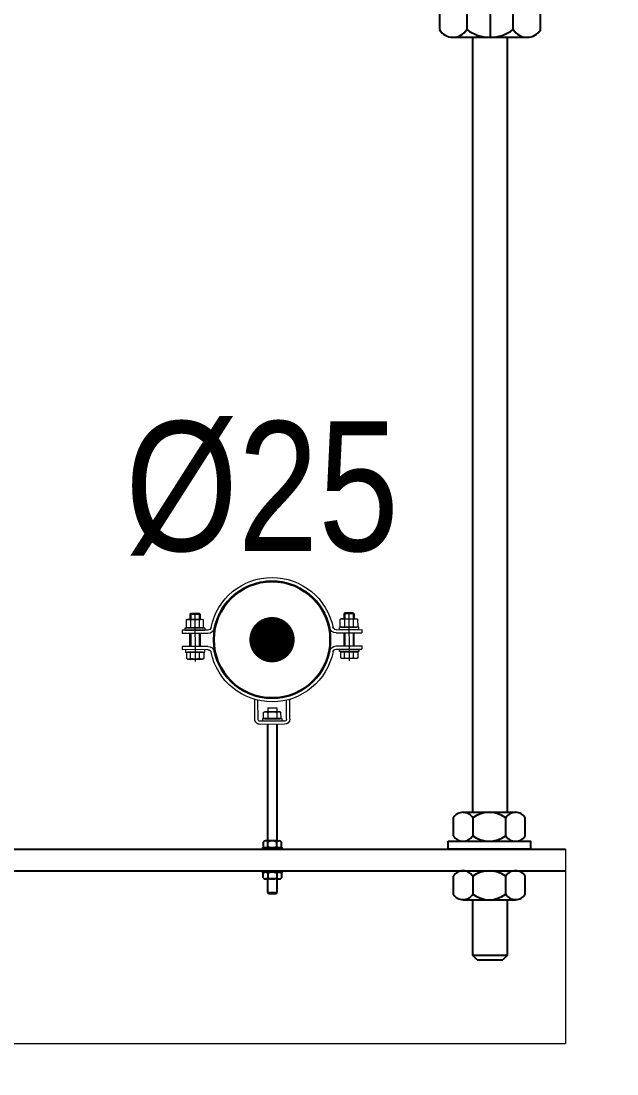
# Model space of a CAD drawing. Header units: centimetres. Extents: x 405464 to 563355, y 50011 to 66875.
# Drawn here: x 525310.54 to 525338.15, y 52174.63 to 52223.39 of the extents above; entities that cross this region are included whole.
import ezdxf
from ezdxf.enums import TextEntityAlignment as Align

# ---------------------------------------------------------------- set-up
doc = ezdxf.new("R2010")
doc.units = ezdxf.units.CM
doc.linetypes.add('DASHDOT', pattern=[25.4, 12.7, -6.35, 0, -6.35])
doc.linetypes.add('HIDDEN', pattern=[9.525, 6.35, -3.175])
doc.layers.get('0').update_dxf_attribs({"lineweight": 9})
doc.layers.add('-M-ISSO-FCU-DREN', color=7, linetype='boruYLINE', lineweight=30, true_color=0xf45243)
for name, color, linetype in [('-M-ISSO-KELEPCE', 165, 'Continuous'), ('-ROT', 7, 'Continuous'), ('-SOMUN+PUL', 1, 'Continuous'), ('0-KRCN-KELEPÇE', 165, 'Continuous'), ('_DPANTET-MP-05-90605', 8, 'Continuous'), ('T-DETAY-ASKI', 1, 'Continuous')]:
    doc.layers.add(name, color=color, linetype=linetype)
for name, color, linetype, lineweight in [('-PROFIL', 1, 'Continuous', 15), ('0-KRCN-MİMARİ-170326', 8, 'Continuous', 9), ('AS_TA_TARAMA', 8, 'Continuous', 9)]:
    doc.layers.add(name, color=color, linetype=linetype, lineweight=lineweight)
doc.styles.add('CAP', font='ARIALNB.TTF')
doc.styles.add('North service road proposed ac pipe sections$0$Standard', font='arial.ttf')
doc.linetypes.add('boruYLINE', pattern='A,50,-0.8,["Y",CAP,S=7,R=0,X=0,Y=-3],-7', length=57.8)

# ---------------------------------------------------------------- blocks, each defined once
blk = doc.blocks.new('G$CE936221F')
at = {"layer": 'AS_TA_TARAMA', "transparency": 33554687}
h = blk.add_hatch(dxfattribs=at)
h.set_pattern_fill('ANSI33', color=256, scale=2.5, angle=180)
h.set_pattern_definition([(45, (-451004.754, -85811.2), (-11.22532015, 11.22532015), []), (45, (-450993.529, -85811.2), (-11.22532015, 11.22532015), [7.9375, -3.96875])])
h.paths.add_polyline_path([(914, -450), (884, -450), (884, -25), (334, -25), (334, -450), (304, -450), (304, -500), (914, -500)])
h.paths.add_polyline_path([(844, -75), (844, -340), (374, -340), (374, -75)], flags=16)
h.paths.add_polyline_path([(374, -370), (844, -370), (844, -450), (374, -450)], flags=16)
h.paths.add_polyline_path([(664, -75), (634, -75), (634, -340), (664, -340)], flags=0)
blk = doc.blocks.new('*U75')
at = {"linetype": 'ByBlock', "lineweight": 15, "ltscale": 5}
for p, q in [((-1.904, 0.595), (-1.882, 0.618)), ((-1.904, 0.595), (-1.664, 0.595)), ((-1.882, 0.618), (-1.686, 0.618)), ((-1.686, 0.618), (-1.664, 0.595)), ((1.686, 0.618), (1.664, 0.595)), ((1.904, 0.595), (1.664, 0.595)), ((1.882, 0.618), (1.686, 0.618)), ((1.904, 0.595), (1.882, 0.618)), ((-2.009, 0.225), (-2.009, 0.279)), ((-2.009, 0.279), (-1.559, 0.279)), ((-1.967, 0.478), (-1.985, 0.468)), ((-1.985, 0.468), (-1.985, 0.29)), ((-1.967, 0.279), (-1.985, 0.29)), ((-1.884, 0.478), (-1.967, 0.478)), ((-1.884, 0.279), (-1.967, 0.279)), ((-1.683, 0.478), (-1.884, 0.478)), ((-1.884, 0.468), (-1.884, 0.29)), ((-1.683, 0.279), (-1.884, 0.279)), ((-1.683, 0.478), (-1.601, 0.478)), ((-1.683, 0.468), (-1.683, 0.29)), ((-1.683, 0.279), (-1.601, 0.279)), ((-1.601, 0.478), (-1.583, 0.468)), ((-1.601, 0.279), (-1.583, 0.29)), ((-1.583, 0.29), (-1.583, 0.468)), ((-1.559, 0.279), (-1.559, 0.225)), ((1.559, 0.279), (1.559, 0.225)), ((2.009, 0.279), (1.559, 0.279)), ((1.601, 0.478), (1.583, 0.468)), ((1.583, 0.29), (1.583, 0.468)), ((1.601, 0.279), (1.583, 0.29)), ((1.683, 0.478), (1.601, 0.478)), ((1.683, 0.279), (1.601, 0.279)), ((1.683, 0.478), (1.884, 0.478)), ((1.683, 0.468), (1.683, 0.29)), ((1.683, 0.279), (1.884, 0.279)), ((1.884, 0.478), (1.967, 0.478)), ((1.884, 0.468), (1.884, 0.29)), ((1.884, 0.279), (1.967, 0.279)), ((1.967, 0.478), (1.985, 0.468)), ((1.967, 0.279), (1.985, 0.29)), ((1.985, 0.468), (1.985, 0.29)), ((2.009, 0.225), (2.009, 0.279)), ((-2.009, -0.225), (-2.009, -0.279)), ((-1.559, -0.279), (-1.559, -0.225)), ((1.559, -0.279), (1.559, -0.225)), ((2.009, -0.225), (2.009, -0.279)), ((-2.009, -0.279), (-1.559, -0.279)), ((-1.583, -0.291), (-1.985, -0.291)), ((-1.985, -0.291), (-1.985, -0.428)), ((-1.956, -0.444), (-1.985, -0.428)), ((-1.612, -0.279), (-1.956, -0.279)), ((-1.956, -0.279), (-1.956, -0.291)), ((-1.956, -0.444), (-1.612, -0.444)), ((-1.888, -0.426), (-1.888, -0.291)), ((-1.68, -0.426), (-1.68, -0.291)), ((-1.612, -0.279), (-1.612, -0.291)), ((-1.612, -0.444), (-1.583, -0.428)), ((-1.583, -0.291), (-1.583, -0.428)), ((2.009, -0.279), (1.559, -0.279)), ((1.583, -0.291), (1.985, -0.291)), ((1.583, -0.291), (1.583, -0.428)), ((1.612, -0.444), (1.583, -0.428)), ((1.612, -0.279), (1.956, -0.279)), ((1.612, -0.279), (1.612, -0.291)), ((1.956, -0.444), (1.612, -0.444)), ((1.68, -0.426), (1.68, -0.291)), ((1.888, -0.426), (1.888, -0.291)), ((1.956, -0.279), (1.956, -0.291)), ((1.956, -0.444), (1.985, -0.428)), ((1.985, -0.291), (1.985, -0.428)), ((-0.172, -1.667), (-0.201, -1.684)), ((-0.201, -1.82), (-0.201, -1.684)), ((-0.172, -1.667), (0.172, -1.667)), ((-0.104, -1.686), (-0.104, -1.82)), ((0.104, -1.686), (0.104, -1.82)), ((0.172, -1.667), (0.201, -1.684)), ((0.201, -1.82), (0.201, -1.684)), ((-0.225, -1.886), (-0.225, -1.832)), ((-0.225, -1.832), (0.225, -1.832)), ((0.201, -1.82), (-0.201, -1.82)), ((-0.172, -1.832), (-0.172, -1.82)), ((0.172, -1.832), (-0.172, -1.832)), ((0.172, -1.832), (0.172, -1.82)), ((0.225, -1.832), (0.225, -1.886))]:
    blk.add_line(p, q, dxfattribs=at)
at = {"linetype": 'ByBlock', "lineweight": 15}
for p, q in [((-1.904, 0.595), (-1.904, 0.478)), ((-1.882, 0.618), (-1.882, 0.478)), ((-1.784, 0.63), (-1.784, -0.496)), ((-1.686, 0.618), (-1.686, 0.478)), ((-1.664, 0.595), (-1.664, 0.478)), ((1.664, 0.595), (1.664, 0.478)), ((1.686, 0.618), (1.686, 0.478)), ((1.784, 0.63), (1.784, -0.496)), ((1.882, 0.618), (1.882, 0.478)), ((1.904, 0.595), (1.904, 0.478)), ((-1.664, 0.478), (-1.904, 0.478)), ((1.664, 0.478), (1.904, 0.478)), ((-1.485, 0.225), (-2.083, 0.225)), ((-2.083, 0.225), (-2.083, 0.15)), ((-1.485, 0.15), (-2.083, 0.15)), ((-2.009, 0.225), (-1.559, 0.225)), ((1.485, 0.225), (2.083, 0.225)), ((1.485, 0.15), (2.083, 0.15)), ((2.009, 0.225), (1.559, 0.225)), ((2.083, 0.225), (2.083, 0.15)), ((-1.485, -0.15), (-2.083, -0.15)), ((-2.083, -0.15), (-2.083, -0.225)), ((-1.485, -0.225), (-2.083, -0.225)), ((1.485, -0.15), (2.083, -0.15)), ((1.485, -0.225), (2.083, -0.225)), ((2.083, -0.15), (2.083, -0.225)), ((-0.406, -1.841), (-0.406, -1.389)), ((-0.331, -1.841), (-0.331, -1.406)), ((0.331, -1.841), (0.331, -1.406)), ((0.406, -1.841), (0.406, -1.389)), ((-0.285, -1.886), (0.285, -1.886)), ((-0.285, -1.961), (0.285, -1.961))]:
    blk.add_line(p, q, dxfattribs=at)
at = {"linetype": 'ByBlock', "lineweight": 15, "ltscale": 0.1}
for p, q in [((-1.904, -0.155), (-1.904, 0.145)), ((-1.882, 0.145), (-1.882, -0.155)), ((-1.686, 0.145), (-1.686, -0.155)), ((-1.664, 0.145), (-1.664, -0.155)), ((1.664, 0.145), (1.664, -0.155)), ((1.686, 0.145), (1.686, -0.155)), ((1.882, 0.145), (1.882, -0.155)), ((1.904, -0.155), (1.904, 0.145))]:
    blk.add_line(p, q, dxfattribs=at)
at = {"linetype": 'Continuous', "lineweight": 15}
for p, q in [((-0.106, -1.576), (-0.106, -1.667)), ((0.106, -1.576), (0.106, -1.667))]:
    blk.add_line(p, q, dxfattribs=at)
at = {"lineweight": 15}
blk.add_line((0.106, -1.576), (-0.106, -1.576), dxfattribs=at)
at = {"linetype": 'ByBlock', "lineweight": 15}
for centre, radius, start, end in [((0, 0), 1.44, 11.3793, 169.0842), ((0, 0), 1.365, 11.3525, 168.6475), ((-1.485, 0.301), 0.0751, 270, 349.343), ((-1.485, 0.301), 0.15, 270, 349.343), ((1.485, 0.301), 0.15, 190.657, 270), ((1.485, 0.301), 0.0751, 190.657, 270), ((-1.485, -0.301), 0.15, 10.657, 90), ((-1.485, -0.301), 0.0751, 10.657, 90), ((1.485, -0.301), 0.15, 90, 169.343), ((1.485, -0.301), 0.0751, 90, 169.343), ((0, 0), 1.44, 191.3793, 348.6207), ((0, 0), 1.365, 191.3525, 348.6475), ((-0.285, -1.841), 0.12, 180, 270), ((-0.285, -1.841), 0.0451, 180, 270), ((0.285, -1.841), 0.0451, 270, 0), ((0.285, -1.841), 0.12, 270, 0)]:
    blk.add_arc(centre, radius, start, end, dxfattribs=at)
at = {"linetype": 'ByBlock', "lineweight": 15, "ltscale": 5}
for centre, radius, start, end in [((-1.935, 0.352), 0.126, 66.5785, 113.4215), ((-1.935, 0.406), 0.126, 246.5785, 293.4215), ((-1.784, -0.012), 0.49, 78.1657, 101.8343), ((-1.784, 0.77), 0.49, 258.1657, 281.8343), ((-1.633, 0.352), 0.126, 66.5785, 113.4215), ((-1.633, 0.406), 0.126, 246.5785, 293.4215), ((1.633, 0.352), 0.126, 66.5785, 113.4215), ((1.633, 0.406), 0.126, 246.5785, 293.4215), ((1.784, -0.012), 0.49, 78.1657, 101.8343), ((1.784, 0.77), 0.49, 258.1657, 281.8343), ((1.935, 0.352), 0.126, 66.5785, 113.4215), ((1.935, 0.406), 0.126, 246.5785, 293.4215), ((-1.937, -0.372), 0.0725, 228.0656, 311.9344), ((-1.784, -0.143), 0.301, 249.7925, 290.2075), ((-1.631, -0.372), 0.0725, 228.0656, 311.9344), ((1.631, -0.372), 0.0725, 228.0656, 311.9344), ((1.784, -0.143), 0.301, 249.7925, 290.2075), ((1.937, -0.372), 0.0725, 228.0656, 311.9344), ((-0.153, -1.74), 0.0725, 48.0656, 131.9344), ((0, -1.969), 0.301, 69.7925, 110.2075), ((0.153, -1.74), 0.0725, 48.0656, 131.9344)]:
    blk.add_arc(centre, radius, start, end, dxfattribs=at)
blk = doc.blocks.new('*U78')
at = {"color": 8, "lineweight": 5, "const_width": 0.525}
blk.add_lwpolyline([(0.262, 0, -1), (-0.262, 0, -1)], format="xyb", close=True, dxfattribs=at)
at = {"color": 0}
blk.add_circle((0, 0), 1.35, dxfattribs=at)
blk = doc.blocks.new('A$C67C6E213')
at = {"layer": '-ROT', "color": 9}
for p, q in [((-0.914, 4.266), (0.114, 4.266)), ((-0.843, 1.2), (-0.843, 4.338)), ((0.043, 1.2), (0.043, 4.338))]:
    blk.add_line(p, q, dxfattribs=at)
at = {"layer": '-SOMUN+PUL'}
for p, q in [((-1.573, 0.764), (-1.573, 0.179)), ((-1.256, 0.943), (0.456, 0.943)), ((-0.939, 0.764), (-0.939, 0.179)), ((0.139, 0.179), (0.139, 0.764)), ((0.773, 0.179), (0.773, 0.764)), ((-1.256, 0), (0.456, 0))]:
    blk.add_line(p, q, dxfattribs=at)
at = {"layer": '-SOMUN+PUL', "elevation": 0}
blk.add_lwpolyline([(-1.745, 1.2), (0.945, 1.2), (0.945, 0.943), (-1.745, 0.943)], close=True, dxfattribs=at)
at = {"layer": '-SOMUN+PUL'}
for centre, radius, start, end in [((-1.256, 0.572), 0.371, 31.1053, 148.8947), ((-0.4, 0.046), 0.898, 53.1316, 126.8684), ((0.456, 0.572), 0.371, 31.1053, 148.8947), ((-1.256, 0.371), 0.371, 211.1053, 328.8947), ((-0.4, 0.897), 0.898, 233.1316, 306.8684), ((0.456, 0.371), 0.371, 211.1053, 328.8947)]:
    blk.add_arc(centre, radius, start, end, dxfattribs=at)
at = {"linetype": 'HIDDEN', "ltscale": 3}
for p, q in [((-1.208, 5.291), (-1.208, 4.935)), ((-1.208, 5.291), (0.408, 5.291)), ((-0.914, 4.338), (-0.914, 5.291)), ((0.114, 4.338), (0.114, 5.291)), ((0.408, 5.291), (0.408, 4.935)), ((-1.208, 4.935), (-1.124, 4.886)), ((-1.124, 4.886), (-1.021, 3.433)), ((0.324, 4.886), (0.221, 3.433)), ((0.408, 4.935), (0.324, 4.886)), ((-0.914, 3.433), (-1.021, 3.433)), ((0.114, 3.433), (0.221, 3.433)), ((0.114, 1.65), (-0.914, 1.65))]:
    blk.add_line(p, q, dxfattribs=at)
at = {"color": 9, "linetype": 'DASHDOT', "ltscale": 0.5}
blk.add_line((-0.4, 4.852), (-0.4, 0), dxfattribs=at)
for p, q in [((-0.914, 1.2), (-0.914, 4.266)), ((0.114, 4.266), (0.114, 1.2))]:
    blk.add_line(p, q)
at = {"color": 7, "linetype": 'HIDDEN', "ltscale": 3}
for p, q in [((-1.334, 4.064), (-1.328, 4.07)), ((-1.334, 3.863), (-1.334, 4.064)), ((-1.328, 4.081), (-1.322, 4.081)), ((-1.328, 4.07), (-1.328, 4.081)), ((-1.322, 4.087), (-1.304, 4.087)), ((-1.322, 4.081), (-1.322, 4.087)), ((-1.304, 4.093), (-1.298, 4.099)), ((-1.304, 4.087), (-1.304, 4.093)), ((-1.298, 4.099), (-1.292, 4.105)), ((-1.069, 4.114), (-1.292, 4.114)), ((-1.292, 4.105), (-1.292, 4.114)), ((0.269, 4.114), (0.492, 4.114)), ((0.492, 4.105), (0.492, 4.114)), ((0.498, 4.099), (0.492, 4.105)), ((0.504, 4.093), (0.498, 4.099)), ((0.504, 4.087), (0.504, 4.093)), ((0.522, 4.087), (0.504, 4.087)), ((0.522, 4.081), (0.522, 4.087)), ((0.528, 4.081), (0.522, 4.081)), ((0.528, 4.07), (0.528, 4.081)), ((0.534, 4.064), (0.528, 4.07)), ((0.534, 3.863), (0.534, 4.064)), ((-1.328, 3.857), (-1.334, 3.863)), ((-1.328, 3.84), (-1.328, 3.857)), ((-1.316, 3.816), (-1.328, 3.84)), ((-1.316, 3.804), (-1.316, 3.816)), ((-1.31, 3.798), (-1.316, 3.804)), ((-1.31, 3.792), (-1.31, 3.798)), ((-1.304, 3.787), (-1.31, 3.792)), ((-1.304, 3.781), (-1.304, 3.787)), ((-1.298, 3.775), (-1.304, 3.781)), ((-1.292, 3.769), (-1.298, 3.775)), ((-1.292, 3.763), (-1.292, 3.769)), ((-1.286, 3.757), (-1.292, 3.763)), ((-1.286, 3.745), (-1.286, 3.757)), ((-1.281, 3.739), (-1.286, 3.745)), ((-1.286, 3.639), (-1.281, 3.663)), ((-1.281, 3.663), (-1.281, 3.739)), ((0.48, 3.739), (0.486, 3.745)), ((0.48, 3.663), (0.48, 3.739)), ((0.486, 3.639), (0.48, 3.663)), ((0.486, 3.757), (0.492, 3.763)), ((0.486, 3.745), (0.486, 3.757)), ((0.492, 3.769), (0.498, 3.775)), ((0.492, 3.763), (0.492, 3.769)), ((0.498, 3.775), (0.504, 3.781)), ((0.504, 3.787), (0.51, 3.792)), ((0.504, 3.781), (0.504, 3.787)), ((0.51, 3.798), (0.516, 3.804)), ((0.51, 3.792), (0.51, 3.798)), ((0.516, 3.816), (0.528, 3.84)), ((0.516, 3.804), (0.516, 3.816)), ((0.528, 3.857), (0.534, 3.863)), ((0.528, 3.84), (0.528, 3.857)), ((-1.381, 3.509), (-1.375, 3.515)), ((-1.381, 3.409), (-1.381, 3.509)), ((-1.375, 3.521), (-1.369, 3.527)), ((-1.375, 3.521), (-1.369, 3.527)), ((-1.375, 3.515), (-1.375, 3.521)), ((-1.369, 3.527), (-1.363, 3.533)), ((-1.369, 3.527), (-1.363, 3.533)), ((-1.363, 3.533), (-1.357, 3.539)), ((-1.363, 3.533), (-1.357, 3.539)), ((-1.357, 3.539), (-1.351, 3.545)), ((-1.357, 3.539), (-1.351, 3.545)), ((-1.351, 3.545), (-1.345, 3.545)), ((-1.351, 3.545), (-1.345, 3.545)), ((-1.345, 3.551), (-1.339, 3.551)), ((-1.345, 3.545), (-1.345, 3.551)), ((-1.345, 3.551), (-1.339, 3.551)), ((-1.345, 3.545), (-1.345, 3.551)), ((-1.339, 3.551), (-1.334, 3.557)), ((-1.339, 3.551), (-1.334, 3.557)), ((-1.334, 3.557), (-1.328, 3.562)), ((-1.334, 3.557), (-1.328, 3.562)), ((-1.328, 3.562), (-1.322, 3.568)), ((-1.328, 3.562), (-1.322, 3.568)), ((-1.322, 3.568), (-1.316, 3.574)), ((-1.316, 3.574), (-1.304, 3.586)), ((-1.304, 3.586), (-1.298, 3.592)), ((-1.298, 3.598), (-1.292, 3.598)), ((-1.298, 3.592), (-1.298, 3.598)), ((-1.292, 3.61), (-1.286, 3.621)), ((-1.292, 3.598), (-1.292, 3.61)), ((-1.286, 3.621), (-1.286, 3.639)), ((-1.021, 1.2), (-1.021, 3.433)), ((-1.021, 3.433), (-1.021, 1.2)), ((-1.021, 1.2), (-1.021, 3.433)), ((0.221, 1.2), (0.221, 3.433)), ((0.486, 3.621), (0.486, 3.639)), ((0.492, 3.61), (0.486, 3.621)), ((0.492, 3.598), (0.492, 3.61)), ((0.498, 3.598), (0.492, 3.598)), ((0.498, 3.592), (0.498, 3.598)), ((0.504, 3.586), (0.498, 3.592)), ((0.516, 3.574), (0.504, 3.586)), ((0.522, 3.568), (0.516, 3.574)), ((0.528, 3.562), (0.522, 3.568)), ((0.534, 3.557), (0.528, 3.562)), ((0.539, 3.551), (0.534, 3.557)), ((0.545, 3.551), (0.539, 3.551)), ((0.545, 3.545), (0.545, 3.551)), ((0.551, 3.545), (0.545, 3.545)), ((0.557, 3.539), (0.551, 3.545)), ((0.563, 3.533), (0.557, 3.539)), ((0.569, 3.527), (0.563, 3.533)), ((0.575, 3.521), (0.569, 3.527)), ((0.575, 3.515), (0.575, 3.521)), ((0.581, 3.509), (0.575, 3.515)), ((0.581, 3.409), (0.581, 3.509)), ((-1.369, 3.386), (-1.381, 3.409)), ((-1.369, 3.386), (-1.381, 3.409)), ((-1.369, 3.362), (-1.369, 3.386)), ((-1.369, 3.362), (-1.369, 3.386)), ((-1.363, 3.356), (-1.369, 3.362)), ((-1.363, 3.356), (-1.369, 3.362)), ((-1.363, 3.309), (-1.363, 3.356)), ((-1.363, 3.309), (-1.363, 3.356)), ((-1.357, 3.303), (-1.363, 3.309)), ((-1.357, 3.303), (-1.363, 3.309)), ((-1.357, 3.279), (-1.357, 3.303)), ((-1.357, 3.279), (-1.357, 3.303)), ((-1.351, 3.274), (-1.357, 3.279)), ((-1.351, 3.274), (-1.357, 3.279)), ((-1.351, 3.268), (-1.351, 3.274)), ((-1.351, 3.268), (-1.351, 3.274)), ((-1.339, 3.256), (-1.351, 3.268)), ((-1.339, 3.256), (-1.351, 3.268)), ((-1.316, 3.238), (-1.339, 3.256)), ((-1.316, 3.238), (-1.339, 3.256)), ((-1.31, 3.238), (-1.316, 3.238)), ((-1.31, 3.238), (-1.316, 3.238)), ((-1.304, 3.232), (-1.31, 3.238)), ((-1.304, 3.232), (-1.31, 3.238)), ((-1.298, 3.226), (-1.304, 3.232)), ((-1.298, 3.226), (-1.304, 3.232)), ((-1.298, 2.967), (-1.298, 3.226)), ((-1.298, 2.967), (-1.298, 3.226)), ((0.498, 3.226), (0.504, 3.232)), ((0.498, 2.967), (0.498, 3.226)), ((0.504, 3.232), (0.51, 3.238)), ((0.51, 3.238), (0.516, 3.238)), ((0.516, 3.238), (0.539, 3.256)), ((0.539, 3.256), (0.551, 3.268)), ((0.551, 3.274), (0.557, 3.279)), ((0.551, 3.268), (0.551, 3.274)), ((0.557, 3.303), (0.563, 3.309)), ((0.557, 3.279), (0.557, 3.303)), ((0.563, 3.356), (0.569, 3.362)), ((0.563, 3.309), (0.563, 3.356)), ((0.569, 3.386), (0.581, 3.409)), ((0.569, 3.362), (0.569, 3.386)), ((-1.31, 2.825), (-1.298, 2.967)), ((0.51, 2.825), (0.498, 2.967)), ((-1.334, 2.796), (-1.328, 2.802)), ((-1.334, 2.66), (-1.334, 2.796)), ((-1.328, 2.808), (-1.322, 2.808)), ((-1.328, 2.802), (-1.328, 2.808)), ((-1.322, 2.814), (-1.316, 2.819)), ((-1.322, 2.808), (-1.322, 2.814)), ((-1.316, 2.819), (-1.31, 2.825)), ((0.516, 2.819), (0.51, 2.825)), ((0.522, 2.814), (0.516, 2.819)), ((0.522, 2.808), (0.522, 2.814)), ((0.528, 2.808), (0.522, 2.808)), ((0.528, 2.802), (0.528, 2.808)), ((0.534, 2.796), (0.528, 2.802)), ((0.534, 2.66), (0.534, 2.796)), ((-1.328, 2.66), (-1.334, 2.66)), ((-1.328, 2.654), (-1.328, 2.66)), ((-1.322, 2.648), (-1.328, 2.654)), ((-1.322, 2.637), (-1.322, 2.648)), ((-1.316, 2.631), (-1.322, 2.637)), ((-1.316, 2.625), (-1.316, 2.631)), ((-1.298, 2.625), (-1.316, 2.625)), ((-1.298, 2.619), (-1.298, 2.625)), ((-1.286, 2.59), (-1.298, 2.619)), ((-1.281, 2.472), (-1.286, 2.59)), ((-1.269, 2.354), (-1.281, 2.472)), ((0.469, 2.354), (0.48, 2.472)), ((0.48, 2.472), (0.486, 2.59)), ((0.486, 2.59), (0.498, 2.619)), ((0.498, 2.619), (0.498, 2.625)), ((0.498, 2.625), (0.516, 2.625)), ((0.516, 2.631), (0.522, 2.637)), ((0.516, 2.625), (0.516, 2.631)), ((0.522, 2.648), (0.528, 2.654)), ((0.522, 2.637), (0.522, 2.648)), ((0.528, 2.654), (0.528, 2.66)), ((0.528, 2.66), (0.534, 2.66)), ((-1.322, 2.206), (-1.316, 2.206)), ((-1.322, 2.124), (-1.322, 2.206)), ((-1.316, 2.212), (-1.31, 2.218)), ((-1.316, 2.206), (-1.316, 2.212)), ((-1.31, 2.218), (-1.304, 2.218)), ((-1.304, 2.218), (-1.298, 2.224)), ((-1.298, 2.224), (-1.292, 2.23)), ((-1.292, 2.23), (-1.286, 2.253)), ((-1.286, 2.253), (-1.281, 2.259)), ((-1.281, 2.265), (-1.275, 2.271)), ((-1.281, 2.259), (-1.281, 2.265)), ((-1.275, 2.277), (-1.269, 2.283)), ((-1.275, 2.271), (-1.275, 2.277)), ((-1.269, 2.283), (-1.269, 2.354)), ((0.469, 2.283), (0.469, 2.354)), ((0.475, 2.277), (0.469, 2.283)), ((0.475, 2.271), (0.475, 2.277)), ((0.48, 2.265), (0.475, 2.271)), ((0.48, 2.259), (0.48, 2.265)), ((0.486, 2.253), (0.48, 2.259)), ((0.492, 2.23), (0.486, 2.253)), ((0.498, 2.224), (0.492, 2.23)), ((0.504, 2.218), (0.498, 2.224)), ((0.51, 2.218), (0.504, 2.218)), ((0.516, 2.212), (0.51, 2.218)), ((0.516, 2.206), (0.516, 2.212)), ((0.522, 2.206), (0.516, 2.206)), ((0.522, 2.124), (0.522, 2.206)), ((-1.31, 2.124), (-1.322, 2.124)), ((-1.31, 2.118), (-1.31, 2.124)), ((-1.304, 2.112), (-1.31, 2.118)), ((-1.304, 2.088), (-1.304, 2.112)), ((-1.292, 1.947), (-1.304, 2.088)), ((0.492, 1.947), (0.504, 2.088)), ((0.504, 2.112), (0.51, 2.118)), ((0.504, 2.088), (0.504, 2.112)), ((0.51, 2.118), (0.51, 2.124)), ((0.51, 2.124), (0.522, 2.124)), ((-1.298, 1.735), (-1.292, 1.74)), ((-1.298, 1.705), (-1.298, 1.735)), ((-1.292, 1.74), (-1.292, 1.947)), ((0.492, 1.74), (0.492, 1.947)), ((0.498, 1.735), (0.492, 1.74)), ((0.498, 1.705), (0.498, 1.735)), ((-1.334, 1.67), (-1.328, 1.676)), ((-1.334, 1.628), (-1.334, 1.67)), ((-1.328, 1.617), (-1.334, 1.628)), ((-1.328, 1.676), (-1.322, 1.676)), ((-1.328, 1.605), (-1.328, 1.617)), ((-1.322, 1.605), (-1.328, 1.605)), ((-1.322, 1.676), (-1.316, 1.681)), ((-1.322, 1.593), (-1.322, 1.605)), ((-1.316, 1.587), (-1.322, 1.593)), ((-1.316, 1.681), (-1.304, 1.693)), ((-1.316, 1.564), (-1.316, 1.587)), ((-1.304, 1.54), (-1.316, 1.564)), ((-1.304, 1.699), (-1.298, 1.705)), ((-1.304, 1.693), (-1.304, 1.699)), ((-1.298, 1.534), (-1.304, 1.54)), ((-1.298, 1.522), (-1.298, 1.534)), ((-1.292, 1.522), (-1.298, 1.522)), ((-1.292, 1.516), (-1.292, 1.522)), ((-1.286, 1.51), (-1.292, 1.516)), ((-1.286, 1.505), (-1.286, 1.51)), ((-1.281, 1.499), (-1.286, 1.505)), ((-1.281, 1.493), (-1.281, 1.499)), ((-1.275, 1.487), (-1.281, 1.493)), ((-1.269, 1.487), (-1.275, 1.487)), ((-1.269, 1.422), (-1.269, 1.487)), ((0.469, 1.422), (0.469, 1.487)), ((0.469, 1.487), (0.475, 1.487)), ((0.475, 1.487), (0.48, 1.493)), ((0.48, 1.499), (0.486, 1.505)), ((0.48, 1.493), (0.48, 1.499)), ((0.486, 1.51), (0.492, 1.516)), ((0.486, 1.505), (0.486, 1.51)), ((0.492, 1.516), (0.492, 1.522)), ((0.492, 1.522), (0.498, 1.522)), ((0.504, 1.699), (0.498, 1.705)), ((0.498, 1.534), (0.504, 1.54)), ((0.498, 1.522), (0.498, 1.534)), ((0.504, 1.693), (0.504, 1.699)), ((0.516, 1.681), (0.504, 1.693)), ((0.504, 1.54), (0.516, 1.564)), ((0.522, 1.676), (0.516, 1.681)), ((0.516, 1.587), (0.522, 1.593)), ((0.516, 1.564), (0.516, 1.587)), ((0.528, 1.676), (0.522, 1.676)), ((0.522, 1.593), (0.522, 1.605)), ((0.522, 1.605), (0.528, 1.605)), ((0.534, 1.67), (0.528, 1.676)), ((0.528, 1.617), (0.534, 1.628)), ((0.528, 1.605), (0.528, 1.617)), ((0.534, 1.628), (0.534, 1.67)), ((-1.343, 1.295), (-1.322, 1.316)), ((-1.343, 1.2), (-1.343, 1.295)), ((-1.322, 1.316), (-1.316, 1.322)), ((-1.316, 1.322), (-1.304, 1.334)), ((-1.304, 1.334), (-1.298, 1.339)), ((-1.298, 1.339), (-1.292, 1.339)), ((-1.292, 1.351), (-1.286, 1.351)), ((-1.292, 1.339), (-1.292, 1.351)), ((-1.286, 1.363), (-1.281, 1.375)), ((-1.286, 1.351), (-1.286, 1.363)), ((-1.281, 1.387), (-1.275, 1.393)), ((-1.281, 1.375), (-1.281, 1.387)), ((-1.275, 1.422), (-1.269, 1.422)), ((-1.275, 1.393), (-1.275, 1.422)), ((0.475, 1.422), (0.469, 1.422)), ((0.475, 1.393), (0.475, 1.422)), ((0.48, 1.387), (0.475, 1.393)), ((0.48, 1.375), (0.48, 1.387)), ((0.486, 1.363), (0.48, 1.375)), ((0.486, 1.351), (0.486, 1.363)), ((0.492, 1.351), (0.486, 1.351)), ((0.492, 1.339), (0.492, 1.351)), ((0.498, 1.339), (0.492, 1.339)), ((0.504, 1.334), (0.498, 1.339)), ((0.516, 1.322), (0.504, 1.334)), ((0.522, 1.316), (0.516, 1.322)), ((0.543, 1.295), (0.522, 1.316)), ((0.543, 1.2), (0.543, 1.295))]:
    blk.add_line(p, q, dxfattribs=at)
at = {"color": 0}
for p, q in [((-1.069, 4.103), (-1.08, 4.114)), ((0.269, 4.103), (0.28, 4.114))]:
    blk.add_line(p, q, dxfattribs=at)
at = {"layer": '_DPANTET-MP-05-90605'}
for p, q in [((-0.843, 4.338), (-0.914, 4.266)), ((0.043, 4.338), (-0.843, 4.338)), ((0.114, 4.266), (0.043, 4.338))]:
    blk.add_line(p, q, dxfattribs=at)
blk = doc.blocks.new('*U80')
at = {"layer": '-PROFIL', "linetype": 'Continuous'}
for p in [(51.85, -78.213), (-1.75, -82.713)]:
    blk.add_line(p, (51.85, -82.713), dxfattribs=at)
at = {"layer": '-SOMUN+PUL'}
for p, q in [((49.249, -77.487), (49.249, -77.903)), ((49.474, -77.36), (50.691, -77.36)), ((49.7, -77.487), (49.7, -77.903)), ((50.465, -77.903), (50.465, -77.487)), ((50.917, -77.903), (50.917, -77.487)), ((-1.75, -78.213), (51.85, -78.213)), ((49.474, -78.03), (50.691, -78.03)), ((-1.75, -78.713), (51.85, -78.713)), ((49.474, -78.713), (50.691, -78.713)), ((49.249, -78.84), (49.249, -79.255)), ((49.7, -78.84), (49.7, -79.255)), ((50.465, -79.255), (50.465, -78.84)), ((50.917, -79.255), (50.917, -78.84)), ((49.474, -79.383), (50.691, -79.383))]:
    blk.add_line(p, q, dxfattribs=at)
blk.add_lwpolyline([(49.127, -78.03), (51.038, -78.03), (51.038, -78.213), (49.127, -78.213)], close=True, dxfattribs=at)
for centre, radius, start, end in [((49.474, -77.623), 0.263, 31.1053, 148.8947), ((50.083, -77.998), 0.638, 53.1316, 126.8684), ((50.691, -77.623), 0.263, 31.1053, 148.8947), ((49.474, -77.767), 0.263, 211.1053, 328.8947), ((50.083, -77.392), 0.638, 233.1316, 306.8684), ((50.691, -77.767), 0.263, 211.1053, 328.8947), ((49.474, -78.976), 0.263, 31.1053, 148.8947), ((50.083, -79.35), 0.638, 53.1316, 126.8684), ((50.691, -78.976), 0.263, 31.1053, 148.8947), ((49.474, -79.119), 0.263, 211.1053, 328.8947), ((50.083, -78.745), 0.638, 233.1316, 306.8684), ((50.691, -79.119), 0.263, 211.1053, 328.8947)]:
    blk.add_arc(centre, radius, start, end, dxfattribs=at)
at = {"layer": 'T-DETAY-ASKI', "color": 7, "linetype": 'ByBlock'}
for p, q in [((49.7, -77.36), (49.7, -59.413)), ((50.5, -59.413), (50.5, -77.36)), ((49.7, -80.673), (49.7, -79.383)), ((49.7, -80.673), (49.7, -79.383)), ((50.5, -79.383), (50.5, -80.673)), ((50.5, -79.383), (50.5, -80.673)), ((49.8, -80.773), (49.7, -80.673)), ((50.5, -80.673), (49.7, -80.673)), ((50.5, -80.673), (50.4, -80.773)), ((49.8, -80.773), (50.4, -80.773))]:
    blk.add_line(p, q, dxfattribs=at)
at = {"layer": '-ROT', "color": 7}
blk.add_blockref('A$C67C6E213', (50.5, -59.413), dxfattribs=at)

msp = doc.modelspace()

# ---------------------------------------------------------------- linework, layer by layer
at = {"layer": '0-KRCN-KELEPÇE'}
for p, q in [((525321.97, 52185.424, 0.003), (525321.97, 52190.817, -0.004)), ((525322.392, 52190.819, -0.004), (525322.392, 52185.424, 0.003)), ((525321.759, 52185.371, 0.003), (525321.759, 52185.16, 0.003)), ((525321.97, 52185.424, 0.003), (525321.865, 52185.424, 0.003)), ((525321.97, 52185.107, 0.003), (525321.865, 52185.107, 0.003)), ((525322.392, 52185.424, 0.003), (525321.97, 52185.424, 0.003)), ((525321.97, 52185.16, 0.003), (525321.97, 52185.371, 0.003)), ((525322.392, 52185.107, 0.003), (525321.97, 52185.107, 0.003)), ((525322.392, 52185.424, 0.003), (525322.498, 52185.424, 0.003)), ((525322.392, 52185.16, 0.003), (525322.392, 52185.371, 0.003)), ((525322.392, 52185.107, 0.003), (525322.498, 52185.107, 0.003)), ((525322.603, 52185.16, 0.003), (525322.603, 52185.371, 0.003)), ((525321.759, 52183.711, 0.005), (525321.759, 52183.922, 0.005)), ((525321.97, 52183.975, 0.005), (525321.865, 52183.975, 0.005)), ((525321.97, 52183.658, 0.005), (525321.865, 52183.658, 0.005)), ((525322.392, 52183.975, 0.005), (525321.97, 52183.975, 0.005)), ((525321.97, 52183.922, 0.005), (525321.97, 52183.711, 0.005)), ((525321.97, 52183.028, 0.005), (525321.97, 52183.658, 0.005)), ((525322.392, 52183.658, 0.005), (525321.97, 52183.658, 0.005)), ((525322.392, 52183.975, 0.005), (525322.498, 52183.975, 0.005)), ((525322.392, 52183.922, 0.005), (525322.392, 52183.711, 0.005)), ((525322.392, 52183.658, 0.005), (525322.392, 52183.028, 0.005)), ((525322.392, 52183.658, 0.005), (525322.498, 52183.658, 0.005)), ((525322.603, 52183.922, 0.005), (525322.603, 52183.711, 0.005)), ((525321.97, 52183.028, 0.005), (525322.392, 52183.028, 0.005)), ((525321.97, 52183.028, 0.005), (525322.005, 52182.992, 0.005)), ((525322.005, 52182.992, 0.005), (525322.357, 52182.992, 0.005)), ((525322.357, 52182.992, 0.005), (525322.392, 52183.028, 0.005))]:
    msp.add_line(p, q, dxfattribs=at)
msp.add_lwpolyline([(525322.642, 52185.041), (525322.642, 52185.107), (525321.72, 52185.107), (525321.72, 52185.041)], close=True, dxfattribs=at)
at = {"layer": '0-KRCN-KELEPÇE', "elevation": 0.003}
msp.add_lwpolyline([(525322.642, 52184.041), (525322.642, 52183.975), (525321.72, 52183.975), (525321.72, 52184.041)], close=True, dxfattribs=at)
at = {"layer": '0-KRCN-KELEPÇE'}
for centre, radius, start, end in [((525321.865, 52185.292, 0.003), 0.132, 36.8699, 143.1301), ((525321.865, 52185.239, 0.003), 0.132, 216.8699, 323.1301), ((525322.181, 52184.975, 0.003), 0.449, 61.9275, 118.0725), ((525322.181, 52185.555, 0.003), 0.449, 241.9275, 298.0725), ((525322.498, 52185.292, 0.003), 0.132, 36.8699, 143.1301), ((525322.498, 52185.239, 0.003), 0.132, 216.8699, 323.1301), ((525321.865, 52183.843, 0.005), 0.132, 36.8699, 143.1301), ((525321.865, 52183.79, 0.005), 0.132, 216.8699, 323.1301), ((525322.181, 52183.526, 0.005), 0.449, 61.9275, 118.0725), ((525322.181, 52184.107, 0.005), 0.449, 241.9275, 298.0725), ((525322.498, 52183.843, 0.005), 0.132, 36.8699, 143.1301), ((525322.498, 52183.79, 0.005), 0.132, 216.8699, 323.1301)]:
    msp.add_arc(centre, radius, start, end, dxfattribs=at)

# ---------------------------------------------------------------- block references
at = {"layer": '-M-ISSO-FCU-DREN', "ltscale": 1.1, "xscale": -2, "yscale": 2, "zscale": 2}
msp.add_blockref('*U78', (525322.169, 52194.741), dxfattribs=at)
at = {"layer": '-M-ISSO-KELEPCE', "extrusion": (1.40994e-05, -0.000835664, 1), "xscale": -2, "yscale": 2, "zscale": 2, "rotation": 0.2238343215264013}
msp.add_blockref('*U75', (525322.169, 52194.729, -36.211), dxfattribs=at)
at = {"layer": '0-KRCN-MİMARİ-170326', "ltscale": 3, "xscale": 2, "yscale": 2, "zscale": 2}
msp.add_blockref('G$CE936221F', (524474.169, 52375.041), dxfattribs=at)
at = {"layer": 'T-DETAY-ASKI', "color": 7, "linetype": 'ByBlock', "xscale": 2, "yscale": 2, "zscale": 2}
msp.add_blockref('*U80', (525232.069, 52341.466), dxfattribs=at)

# ---------------------------------------------------------------- texts
at = {"layer": '-M-ISSO-FCU-DREN', "ltscale": 1.1, "style": 'North service road proposed ac pipe sections$0$Standard', "width": 0.8}
msp.add_text('Ø25', height=6, dxfattribs=at).set_placement((525321.707, 52204.853, 15.774), align=Align.TOP_CENTER)

doc.saveas('drawing.dxf')
